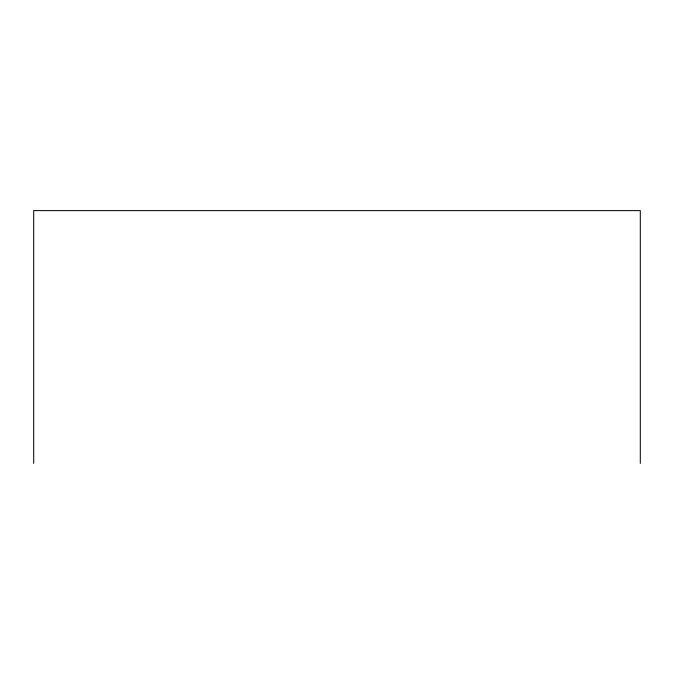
<?xml version="1.0" encoding="UTF-8"?>
<svg xmlns="http://www.w3.org/2000/svg" width="674" height="674" viewBox="0 0 674 674"><rect width="100%" height="100%" fill="white"/><g stroke="black" fill="none" stroke-linecap="round" stroke-linejoin="round"><path stroke-width="1.01" d="M640.3 463.383L640.3 210.617L33.7 210.617L33.7 463.383"/></g></svg>
